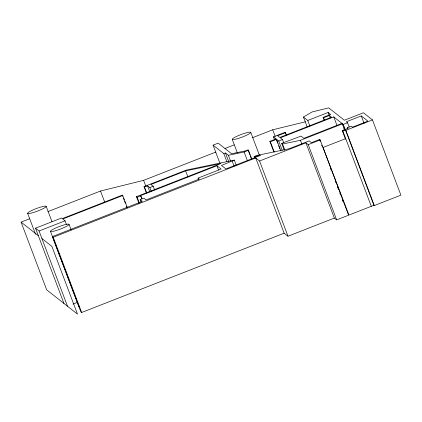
<?xml version="1.0" encoding="UTF-8"?>
<svg xmlns="http://www.w3.org/2000/svg" width="422" height="422" viewBox="0 0 422 422"><rect width="100%" height="100%" fill="white"/><g stroke="black" fill="none" stroke-linecap="round" stroke-linejoin="round"><path stroke-width="0.63" d="M307.169 126.906L303.439 117.036L312.143 111.935L328.717 107.884L344.378 120.228L363.416 112.769L372.468 119.906L400.9 195.143L374.298 205.561L373.939 205.271L345.507 130.034L342.859 131.073L342.237 130.588L348.166 128.267L347.427 127.681L351.252 126.183L352.476 127.154L367.878 121.119L361.269 115.913L346.335 121.758L347.549 122.712L349.179 127.027M254.63 157.907L254.165 156.673L260.68 155.322L225.912 168.937L221.471 165.435L234.315 160.123L236.183 165.055M254.165 156.673L256.244 155.57L289.102 148.76L309.173 140.901L311.425 142.673L319.57 139.482L320.171 139.956L348.598 215.194L336.645 219.878L334.351 218.068L305.924 142.831L259.556 160.988L255.711 157.955L53.235 237.243L52.397 236.578L142.378 201.347L140.167 199.606L143.818 198.176L146.028 199.917L199.321 179.044L198.097 178.079L221.144 169.053L216.924 165.725L140.579 195.623L141.745 198.704M220.062 163.646L213.073 145.142L218.169 143.148L231.62 153.75L245.599 150.849L248.015 149.905L248.495 150.285L251.76 158.92M41.91 238.525L51.906 246.401L77.49 314.116L46.689 289.835L21.1 222.12L29.651 218.77M47.976 211.596L100.515 191.024L143.607 180.347L215.806 152.073M224.984 148.481L234.163 144.883M252.514 137.699L272.707 129.791L305.517 121.773M303.439 117.036L307.765 120.449L328.131 112.474L330.632 114.446L323.12 117.385L324.286 120.47M213.073 145.142L223.813 153.608L225.453 152.97L228.36 155.264L230.459 160.814M63.933 303.423L35.501 228.186L61.559 217.984L62.345 218.601L122.29 195.128L122.765 195.502L127.191 207.218M146.339 192.791L144.007 186.624L186.207 170.098L234.315 160.123M122.765 195.502L62.762 218.997L65.072 220.817L66.47 224.515M144.007 186.624L144.482 186.999L147.542 185.801L149.831 187.605L151.229 191.303M139.007 203.451L136.443 196.668L221.033 163.546L185.617 170.889L150.934 184.472L153.228 186.276L154.626 189.974M274.595 139.93L273.43 136.844L285.172 132.25L286.58 135.087M285.647 132.624L277.618 135.768L279.77 137.466L331.571 117.184L329.418 115.486L323.6 117.759L323.12 117.385M35.501 228.186L39.067 230.998L65.072 220.817M149.831 187.605L153.228 186.276M273.815 151.836L269.853 141.349L276.062 138.922L277.692 143.237M228.36 155.264L244.138 151.989L248.495 150.285M269.853 141.349L270.338 141.734L276.542 139.302L278.72 141.017L282.212 150.264M342.69 125.25L341.989 123.398L333.749 116.899L280.308 137.825L282.482 139.54L283.647 142.625M278.72 141.017L282.482 139.54M136.443 196.668L137.187 197.253L140.837 195.824L142.003 198.91M284.275 150.158L281.711 143.374L301.034 136.09L303.872 138.326L341.989 123.398M281.711 143.374L282.54 144.029L300.432 140.315L342.537 123.825L343.255 124.395L345.354 129.944M343.255 124.395L347.549 122.712M305.924 142.831L308.218 144.64L320.171 139.956M345.507 130.034L345.871 130.324L372.468 119.906M72.937 304.104L77.173 302.447M52.397 236.578L80.829 311.816L81.668 312.48L284.143 233.192L287.989 236.225L334.351 218.068M373.939 205.271L348.936 215.056L323.015 147.484L345.729 138.616M273.43 136.844L276.062 138.922M21.1 222.12L38.344 235.713M361.269 115.913L364.065 123.314M347.427 127.681L347.892 128.916M345.871 130.324L374.298 205.561M342.537 123.825L344.869 129.992M343.619 127.713L344.32 129.565M342.859 131.073L371.286 206.311M342.237 130.588L345.502 139.218M333.749 116.899L337.009 125.534M329.418 115.486L330.347 117.949M328.131 112.474L329.297 115.554M323.6 117.759L324.529 120.228M319.57 139.482L320.266 141.333M321.664 145.036L322.366 146.882M330.521 168.468L331.223 170.319M335.184 180.801L335.88 182.652M337.278 186.355L338.444 189.436M339.842 193.139L340.543 194.985M342.406 199.922L343.107 201.769M307.765 120.449L309.864 125.999M308.218 144.64L336.645 219.878M300.432 140.315L301.83 144.018M285.172 132.25L286.105 134.713M282.54 144.029L284.871 150.195M276.542 139.302L280.973 151.018M272.707 129.791L275.265 136.559M278.625 145.706L279.791 148.787M270.338 141.734L274.3 152.215M250.784 132.366A9.912 1.398 -20.7 0 1 237.259 138.754A9.912 1.398 -20.7 0 1 236.489 136.459A9.912 1.398 -20.7 0 1 250.784 132.366L259.403 155.18M259.556 160.988L287.989 236.225M255.711 157.955L284.143 233.192M248.015 149.905L249.877 154.837M250.341 156.071L251.507 159.152M244.138 151.989L247.403 160.624M232.237 139.355L237.359 152.922M232.237 161.22L234.099 166.152M225.453 152.97L228.713 161.605M223.813 153.608L226.841 161.626M216.924 165.725L218.554 170.045M198.097 178.079L198.567 179.313M185.617 170.889L187.948 177.055M147.542 185.801L149.873 191.968M143.607 180.347L145.933 186.503M144.482 186.999L146.814 193.165M140.167 199.606L141.101 202.069M137.187 197.253L139.281 202.803M122.29 195.128L122.755 196.362M123.456 198.213L124.152 200.06M124.622 201.294L125.318 203.146M126.484 206.226L126.948 207.46M100.515 191.024L104.698 202.106M69.034 224.34A9.912 1.398 -20.7 0 1 55.509 230.734A9.912 1.398 -20.7 0 1 54.739 228.439A9.912 1.398 -20.7 0 1 69.034 224.34L71.128 229.89M46.183 206.332A9.912 1.398 -20.7 0 1 32.658 212.725A9.912 1.398 -20.7 0 1 31.887 210.43A9.912 1.398 -20.7 0 1 46.183 206.332L52.011 221.75M53.235 237.243L81.668 312.48M50.487 231.335L78.914 306.572M39.067 230.998L67.499 306.235M27.636 213.326L35.559 234.294M79.146 306.752A9.912 1.398 -20.7 0 1 79.125 306.098"/></g></svg>
